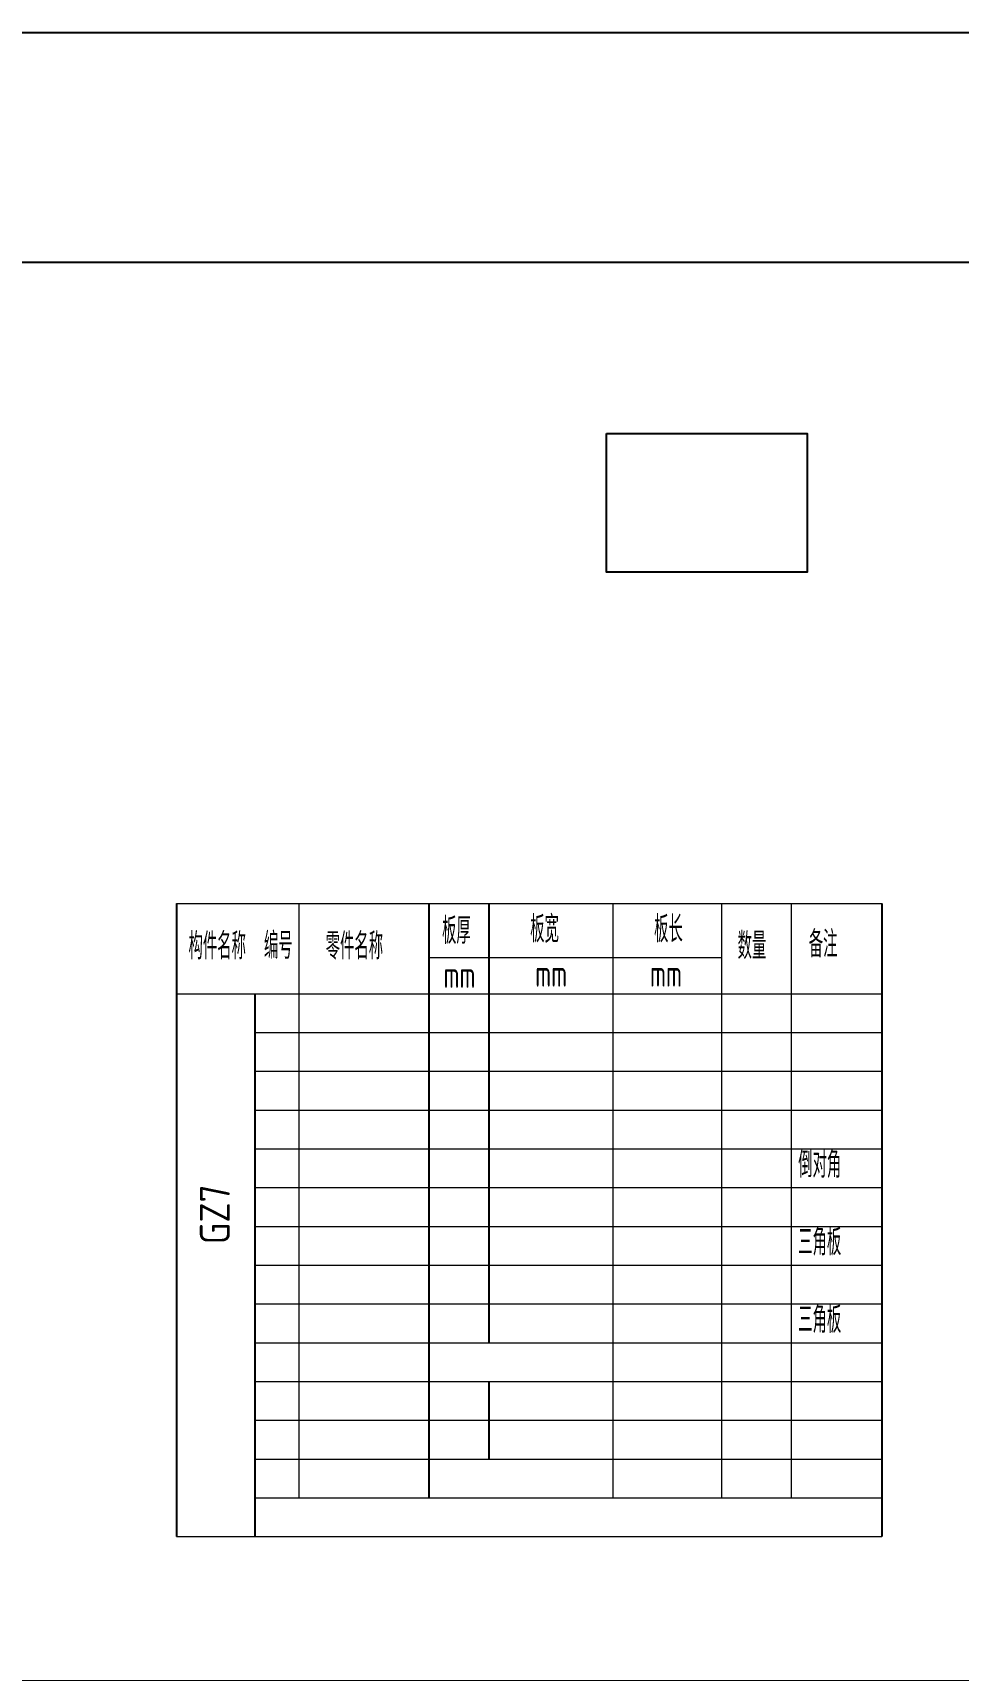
# Model space of a CAD drawing. Extents: x 533809 to 747315, y -17138 to 180511.
# Drawn here: x 658522 to 664002, y 163526 to 173220 of the extents above; entities that cross this region are included whole.
import ezdxf

# ---------------------------------------------------------------- set-up
doc = ezdxf.new("R2010")
doc.units = 0
doc.header["$LTSCALE"] = 1000
doc.header["$MEASUREMENT"] = 0
doc.linetypes.add('CENTER', pattern=[50.8, 31.75, -6.35, 6.35, -6.35])
doc.layers.add('轴线层', color=1, linetype='CENTER', lineweight=15)
doc.layers.add('钢架', color=7, linetype='Continuous', lineweight=25)
doc.styles.add('hz', font='gbenor.shx', dxfattribs={"width": 0.75, "height": 100, "bigfont": 'gbcbig.shx'})
doc.styles.get("Standard").update_dxf_attribs({"font": 'gbenor.shx', "bigfont": 'gbcbig.shx'})

msp = doc.modelspace()

# ---------------------------------------------------------------- linework, layer by layer
at = {"color": 1}
for p, q in [((659372.9, 168065.1), (659372.9, 164317.9)), ((659838.8, 164317.9), (659838.8, 167531.2))]:
    msp.add_line(p, q, dxfattribs=at)
for p, q in [((660868.5, 168065.1), (660868.5, 164547.4)), ((661222.3, 168065.1), (661222.3, 165465.5)), ((663550.7, 168065.1), (663550.7, 164317.9)), ((661222.3, 165236), (661222.3, 164776.9))]:
    msp.add_line(p, q)
msp.add_lwpolyline([(664149.1, 173219.7), (652269.1, 173219.7), (652269.1, 171862.3), (664146.2, 171862.3)])
for points in [[(652269.1, 171862.3), (664149.1, 171862.3), (664149.1, 163462.3), (652269.1, 163462.3)], [(661918.9, 170847.9), (663107.6, 170847.9), (663107.6, 170026.9), (661918.9, 170026.9)]]:
    msp.add_lwpolyline(points, close=True)
at = {"layer": '钢架', "lineweight": 13}
for p, q in [((659372.9, 168065.1), (663550.7, 168065.1)), ((660098.8, 168065.1), (660098.8, 164547.4)), ((661956.3, 168065.1), (661956.3, 164547.4)), ((662601.3, 168065.1), (662601.3, 164547.4)), ((663014, 168065.1), (663014, 164547.4)), ((660868.5, 167745.8), (662601.3, 167745.8)), ((659372.9, 167531.2), (663550.7, 167531.2)), ((659838.8, 167301.7), (663550.7, 167301.7)), ((659838.8, 167072.1), (663550.7, 167072.1)), ((659838.8, 166842.6), (663550.7, 166842.6)), ((659838.8, 166842.6), (663550.7, 166842.6)), ((659838.8, 166613.1), (663550.7, 166613.1)), ((659838.8, 166383.6), (663550.7, 166383.6)), ((659838.8, 166154), (663550.7, 166154)), ((659838.8, 165924.5), (663550.7, 165924.5)), ((659838.8, 165695), (663550.7, 165695)), ((659838.8, 165465.5), (663550.7, 165465.5)), ((659838.8, 165236), (663550.7, 165236)), ((659838.8, 165236), (663550.7, 165236)), ((659838.8, 165236), (663550.7, 165236)), ((659838.8, 165236), (663550.7, 165236)), ((659838.8, 165006.4), (663550.7, 165006.4)), ((659838.8, 165006.4), (663550.7, 165006.4)), ((659838.8, 164776.9), (663550.7, 164776.9)), ((659838.8, 164776.9), (663550.7, 164776.9)), ((659838.8, 164776.9), (663550.7, 164776.9)), ((660868.5, 164779.1), (660868.5, 164776.9)), ((660868.5, 164779.1), (660868.5, 164776.9)), ((659838.8, 164547.4), (663550.7, 164547.4)), ((659838.8, 164547.4), (663550.7, 164547.4)), ((659372.9, 164317.9), (663550.7, 164317.9))]:
    msp.add_line(p, q, dxfattribs=at)

# ---------------------------------------------------------------- texts
at = {"layer": '轴线层', "color": 4, "linetype": 'ByBlock', "insert": (659512.1, 166048.6), "char_height": 177.06, "attachment_point": 1, "rotation": 90}
msp.add_mtext_dynamic_manual_height_columns('GZ7', width=1139.904, gutter_width=12.5, heights=[0], dxfattribs=at).dxf.set("width", 1038.225)
at = {"layer": '钢架', "lineweight": 13, "char_height": 157.39, "attachment_point": 1, "style": 'hz'}
for s, insert, width in [('板厚', (660945.9, 167983.3), 712.112), ('板宽', (661467.8, 167992.2), 645.006), ('板长', (662201.4, 167992.2), 645.006), ('构件名称', (659444.8, 167891.9), 645.006), ('编号', (659891.5, 167894.8), 645.006), ('零件名称', (660257.1, 167891.9), 795.006), ('数量', (662695.7, 167893.3), 645.006), ('备注', (663117.2, 167903.3), 645.006), ('mm', (660954.8, 167722.8), 727.44), ('mm', (661497.6, 167730.2), 645.006), ('mm', (662177.3, 167730.2), 645.006), ('倒对角', (663054.8, 166598.9), 645.006), ('三角板', (663054.8, 166139.8), 645.006), ('三角板', (663054.8, 165680.8), 645.006)]:
    msp.add_mtext(s, dxfattribs=dict(at, insert=insert, width=width))

doc.saveas('drawing.dxf')
